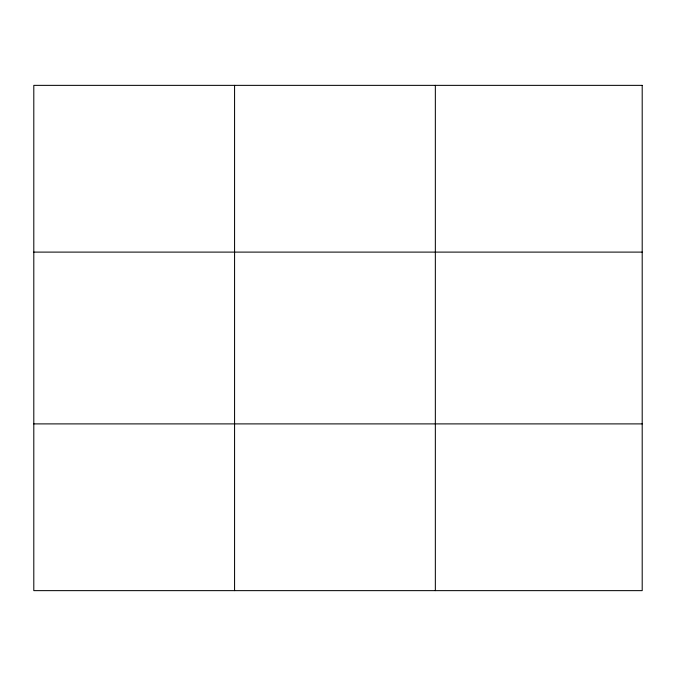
<?xml version="1.0" encoding="UTF-8"?>
<svg xmlns="http://www.w3.org/2000/svg" width="676" height="676" viewBox="0 0 676 676"><rect width="100%" height="100%" fill="white"/><g stroke="black" fill="none" stroke-linecap="round" stroke-linejoin="round"><path stroke-width="1.01" d="M234.572 85.362L234.572 590.638M435.344 85.362L435.344 590.638M33.8 252.106L642.2 252.106M33.8 423.894L642.2 423.894M642.2 85.362L642.2 590.638L33.8 590.638L33.8 85.362L642.2 85.362"/></g></svg>
